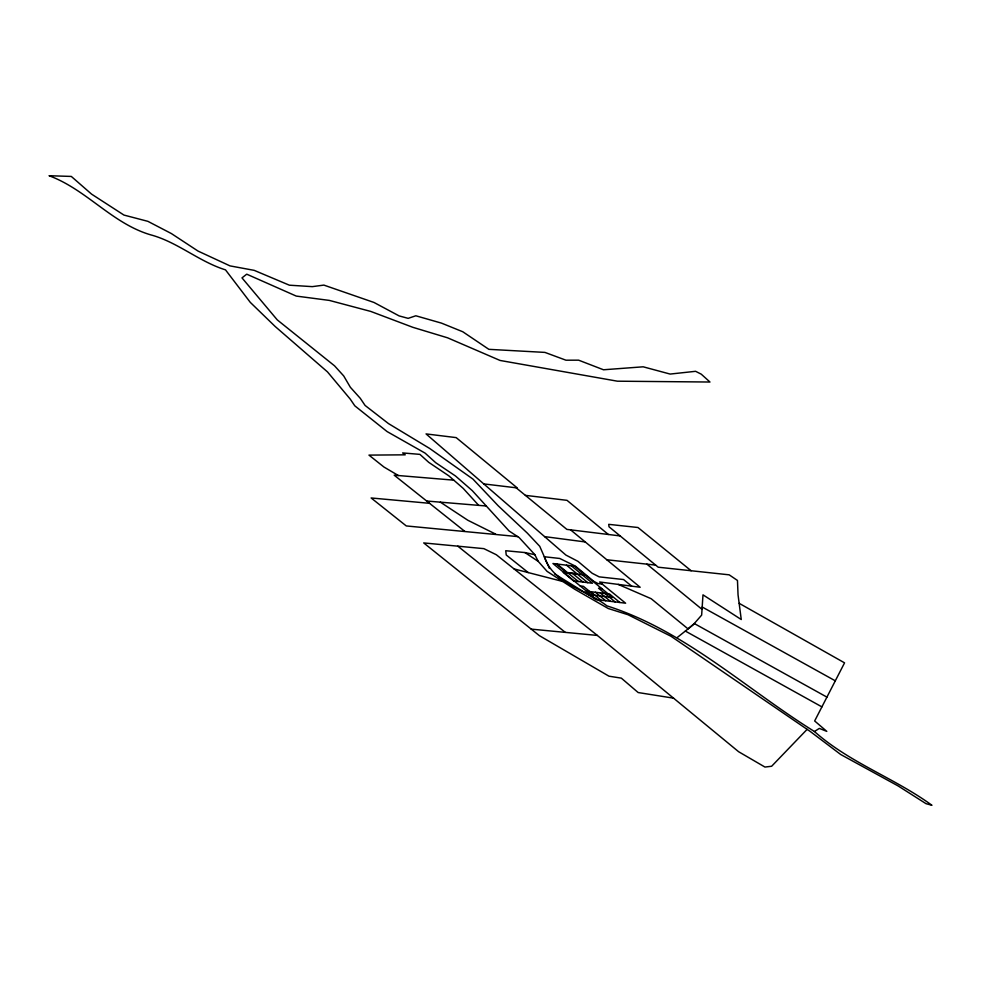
<?xml version="1.0" encoding="UTF-8"?>
<svg xmlns="http://www.w3.org/2000/svg" width="981" height="981" viewBox="0 0 981 981"><rect width="100%" height="100%" fill="white"/><g stroke="black" fill="none" stroke-linecap="round" stroke-linejoin="round"><path stroke-width="1.47" d="M739.22 603.352L844.555 662.849L814.659 720.961L826.799 731.372L819.331 728.405L814.438 731.507C746.001 688.956 684.885 630.562 606.908 605.866C586.393 589.753 553.223 583.854 544.32 556.742L559.734 558.471L575.344 566.086L593.579 581.193L597.944 583.548L602.236 584.112M807.13 729.349L771.63 766.259L764.947 767.056L738.595 751.704L597.355 635.43L496.325 554.743L483.878 548.649L423.706 542.922L539.354 635.639L608.956 676.179L621.329 678.141L638.177 692.549L673.542 698.153M677.123 637.625L693.199 624.787L701.648 615.112L702.985 594.842L741.256 619.526L738.043 594.829L737.467 580.458L729.177 574.829L658.202 567.202L609.017 526.772L608.723 524.345L637.957 527.508L691.139 570.746M478.691 505.362L463.24 488.415L453.762 480.15L394.19 475.184L464.687 531.285M426.661 501.021L486.294 506M429.543 503.314L371.125 497.968L406.281 525.939L517.625 536.582M534.841 554.694L524.945 552.561L505.742 550.733L506.233 554.988L528.244 572.573M531.212 629.128L597.355 635.43M606.834 559.771L655.578 565.093M516.153 487.79L525.375 495.356L567.006 500.335L608.367 534.486M483.768 483.915L517.257 487.925L456.177 437.612L426.048 433.909L565.927 555.087L577.932 561.328L592.205 573.296L599.183 576.865L623.548 579.538L631.727 586.16M620.127 535.92L566.871 529.397L525.375 495.356M585.289 575.038L563.278 572.426L573.578 580.911L592.487 583.254L571.298 565.779M580.176 585.939L583.413 586.344L594.167 595.197M601.77 588.612L598.533 588.208L615.148 601.917M554.67 573.91L596.24 599.575L625.62 603.205L599.636 581.991L640.164 587.263L570.574 529.85M544.602 536.619L585.216 541.941M514.093 568.931L562.653 581.439M618.226 584.406L651.176 598.704L688.061 628.895L694.29 623.536L826.922 697.123M495.601 534.105L467.839 520.261L440.359 502.162M702.188 607.006L835.297 680.826M685.339 631.065L821.906 706.872M398.372 475.527L383.951 467.03L368.966 455.11L405.227 454.828L402.639 452.928L419.905 454.375L428.783 462.382L448.771 475.797L453.762 480.15M524.945 552.561L538.25 561.402L547.079 571.371L574.805 589.299L608.281 608.527L627.999 614.719L671.016 636.277L810.134 731.397L840.742 754.524L898.093 785.916L926.015 803.672L931.95 805.278C894.316 777.896 849.35 762.666 814.438 731.507M457.82 546.172L565.277 632.365M646.908 564.149L702.028 609.348M619.869 602.493L609.569 594.02L585.939 591.089L596.24 599.575M566.54 565.191L576.84 573.677L567.386 572.499L557.098 564.026M577.453 574.179L587.754 582.665M600.114 592.843L610.415 601.328M572.732 573.603L583.033 582.076M595.393 592.254L605.694 600.74M568.011 573.014L578.312 581.5M590.672 591.678L600.973 600.164M556.178 563.903L566.932 572.769M538.25 561.402L534.768 554.547L519.182 537.613L509.016 530.917L472.241 490.598L455.478 475.981L435.699 462.689L425.08 453.112L387.103 431.579L354.803 405.827L350.229 399.095L327.507 371.922L275.121 326.44L250.29 302.369L225.507 269.873C199.609 261.768 178.726 243.116 152.852 235.452C113.22 224.882 87.174 189.774 49.05 175.722L71.306 176.433L91.589 194.14L123.949 215.072L147.886 221.338L171.405 233.576L198.015 251.062L230.008 265.888L254.189 270.351L289.37 285.189L312.289 286.636L323.889 285.103L373.994 302.467L399.12 315.907L408.157 318.359L415.834 315.784L441.499 323.129L462.787 331.762L488.869 349.334L544.921 352.4L565.963 360.199L578.631 360.174L603.499 369.776L643.18 366.808L670.146 374.068L695.603 371.309L701.243 374.166L709.974 382.026L617.405 381.192L500.065 360.456L447.606 337.82L412.866 327.323L370.744 311.418L329.334 300.407L296.25 296.078L246.721 274.177L242 277.881L277.28 319.904L334.558 365.839L343.706 375.931L350.352 387.274L360.297 398.335L365.091 405.447L388.476 423.584L429.678 448.464L472.94 479.084L498.25 505.828L527.324 533.112L539.746 546.319L549.446 568.428M574.535 566.184L552.941 563.511L590.942 594.805L612.524 597.466L574.535 566.184"/></g></svg>
